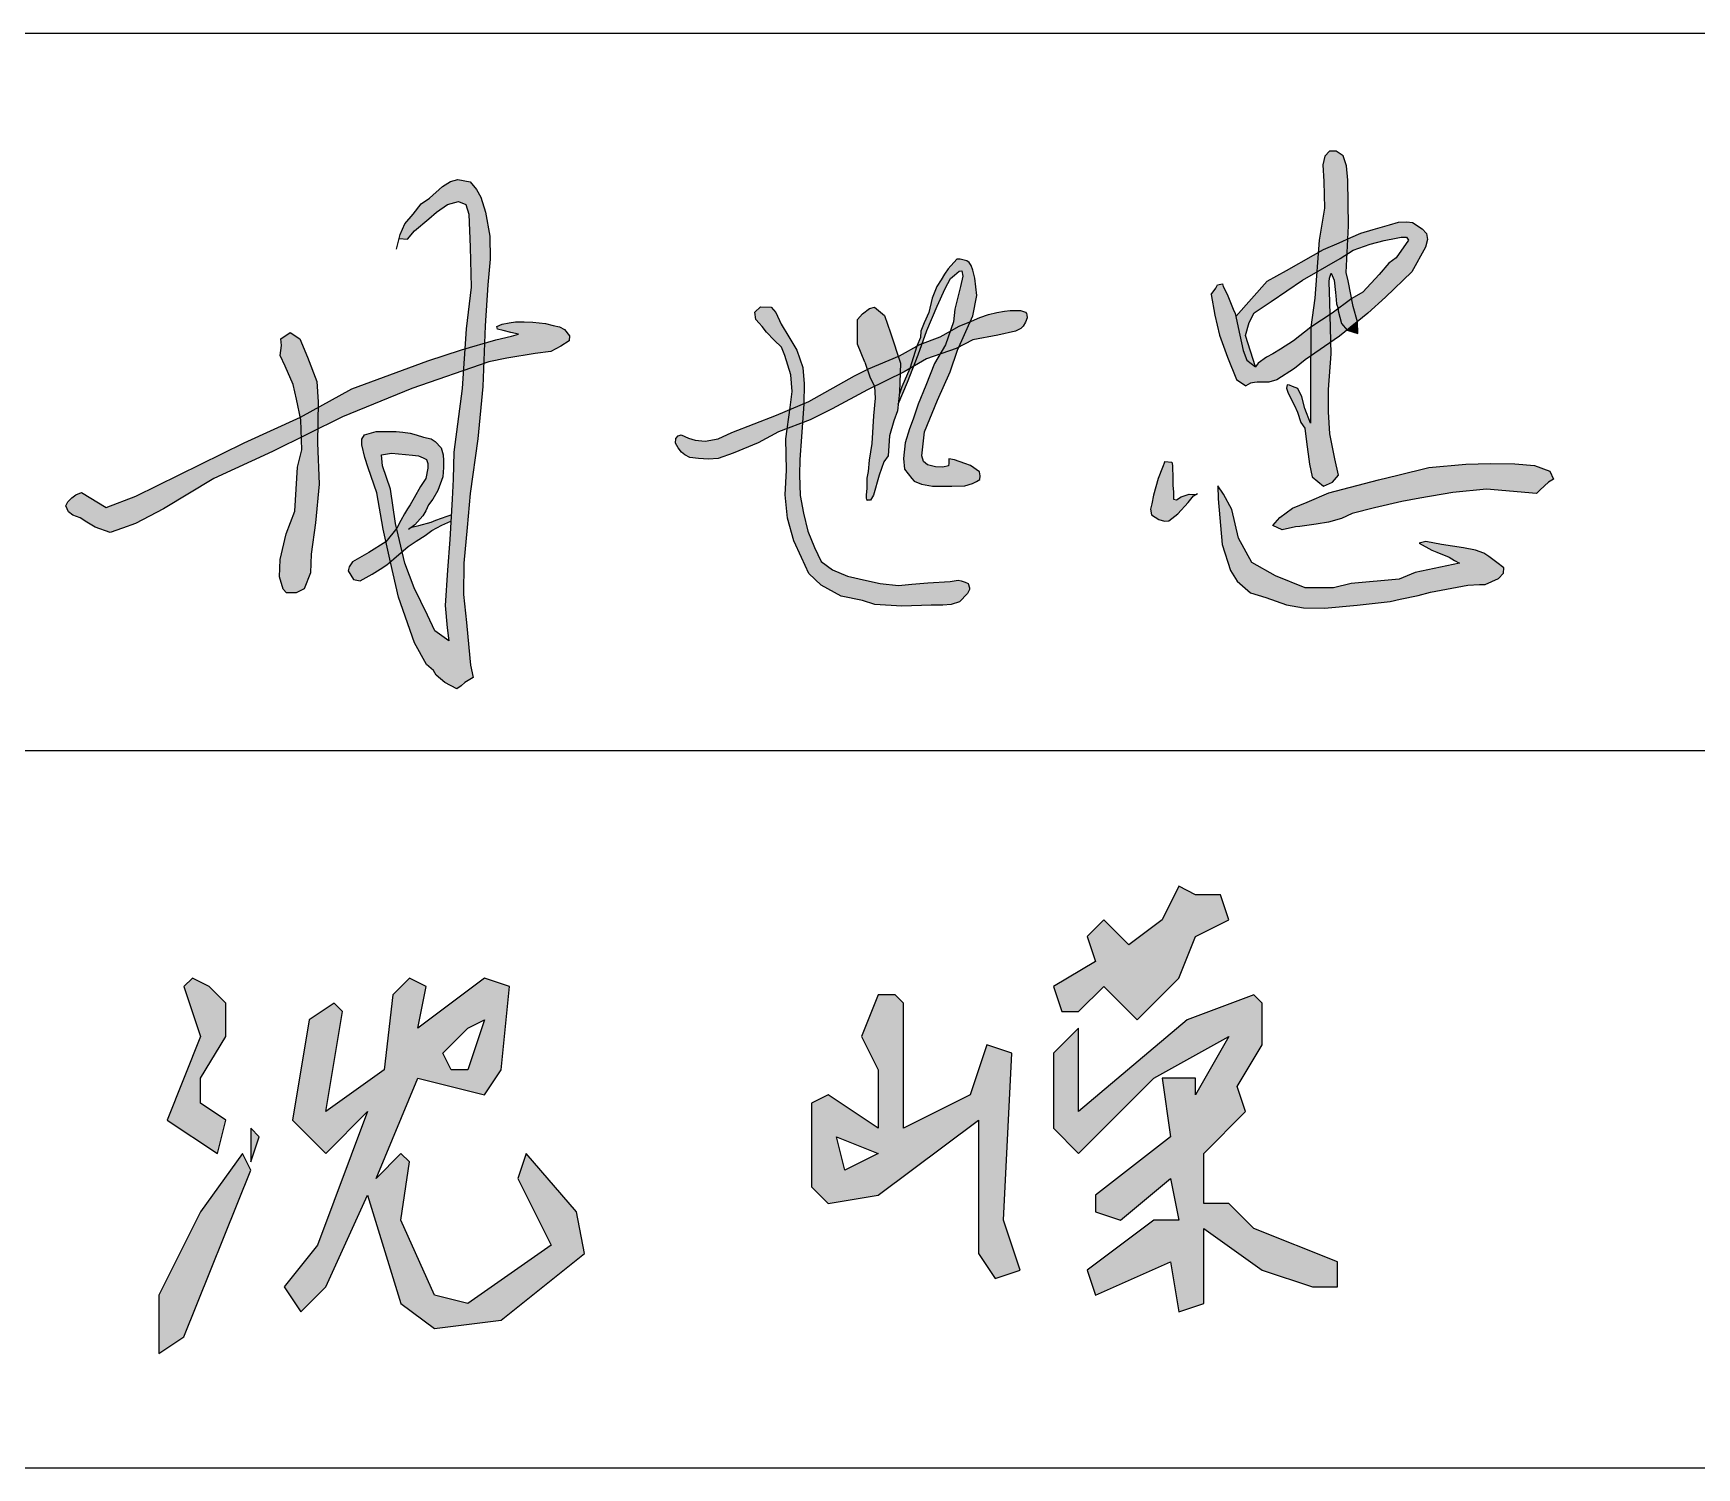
# Model space of a CAD drawing. Header units: millimetres. Extents: x 893615 to 897539, y 39650 to 40458.
# Drawn here: x 896416.03 to 896431.1, y 39689.64 to 39702.64 of the extents above; entities that cross this region are included whole.
import ezdxf

# ---------------------------------------------------------------- set-up
doc = ezdxf.new("R2010")
doc.units = ezdxf.units.MM
doc.header["$LTSCALE"] = 1000
doc.header["$MEASUREMENT"] = 0
doc.layers.add('HATCH', color=8, linetype='Continuous')

msp = doc.modelspace()

# ---------------------------------------------------------------- hatches: boundary and pattern name
at = {"linetype": 'Continuous'}
h = msp.add_hatch(color=256, dxfattribs=at)
h.paths.add_polyline_path([(896424.595, 39692.796), (896424.595, 39691.586), (896424.746, 39691.36), (896424.973, 39691.435), (896424.822, 39691.889), (896424.897, 39693.401), (896424.67, 39693.477), (896424.519, 39693.023), (896423.914, 39692.721), (896423.914, 39693.855), (896423.839, 39693.931), (896423.687, 39693.931), (896423.536, 39693.553), (896423.687, 39693.25), (896423.687, 39692.721), (896423.234, 39693.023), (896423.082, 39692.948), (896423.082, 39692.191), (896423.234, 39692.04), (896423.687, 39692.116)])
h.paths.add_polyline_path([(896423.687, 39692.494), (896423.385, 39692.343), (896423.309, 39692.645)], flags=16)
h.paths.add_polyline_path([(896426.41, 39694.082), (896426.561, 39694.46), (896426.864, 39694.611), (896426.788, 39694.838), (896426.561, 39694.838), (896426.41, 39694.914), (896426.259, 39694.611), (896425.956, 39694.385), (896425.729, 39694.611), (896425.578, 39694.46), (896425.654, 39694.233), (896425.275, 39694.006), (896425.351, 39693.78), (896425.502, 39693.78), (896425.729, 39694.006), (896426.032, 39693.704)])
h.paths.add_polyline_path([(896427.166, 39693.477), (896427.166, 39693.855), (896427.09, 39693.931), (896426.485, 39693.704), (896425.502, 39692.872), (896425.502, 39693.628), (896425.275, 39693.401), (896425.275, 39692.721), (896425.502, 39692.494), (896426.183, 39693.175), (896426.864, 39693.553), (896426.561, 39693.023), (896426.561, 39693.175), (896426.259, 39693.175), (896426.334, 39692.645), (896425.654, 39692.116), (896425.654, 39691.965), (896425.88, 39691.889), (896426.334, 39692.267), (896426.41, 39691.889), (896426.183, 39691.889), (896425.578, 39691.435), (896425.654, 39691.208), (896426.334, 39691.511), (896426.41, 39691.057), (896426.637, 39691.133), (896426.637, 39691.813), (896427.166, 39691.435), (896427.62, 39691.284), (896427.847, 39691.284), (896427.847, 39691.511), (896427.09, 39691.813), (896426.864, 39692.04), (896426.637, 39692.04), (896426.637, 39692.494), (896427.015, 39692.872), (896426.939, 39693.099)])
h = msp.add_hatch(color=256, dxfattribs=at)
h.paths.add_polyline_path([(896417.547, 39692.948), (896417.547, 39693.175), (896417.774, 39693.553), (896417.774, 39693.855), (896417.623, 39694.006), (896417.472, 39694.082), (896417.396, 39694.006), (896417.547, 39693.553), (896417.245, 39692.796), (896417.699, 39692.494), (896417.774, 39692.796)])
h.paths.add_polyline_path([(896418.077, 39692.645), (896418.001, 39692.721), (896418.001, 39692.418)])
h.paths.add_polyline_path([(896418.001, 39692.343), (896417.926, 39692.494), (896417.547, 39691.965), (896417.169, 39691.208), (896417.169, 39690.679), (896417.396, 39690.83)])
h.paths.add_polyline_path([(896419.514, 39693.175), (896420.119, 39693.023), (896420.27, 39693.25), (896420.346, 39694.006), (896420.119, 39694.082), (896419.514, 39693.628), (896419.589, 39694.006), (896419.438, 39694.082), (896419.287, 39693.931), (896419.211, 39693.25), (896418.682, 39692.872), (896418.833, 39693.78), (896418.757, 39693.855), (896418.531, 39693.704), (896418.379, 39692.796), (896418.682, 39692.494), (896419.06, 39692.872), (896418.606, 39691.662), (896418.304, 39691.284), (896418.455, 39691.057), (896418.682, 39691.284), (896419.06, 39692.116), (896419.362, 39691.133), (896419.665, 39690.906), (896420.27, 39690.981), (896421.026, 39691.586), (896420.951, 39691.965), (896420.497, 39692.494), (896420.421, 39692.267), (896420.724, 39691.662), (896419.967, 39691.133), (896419.665, 39691.208), (896419.362, 39691.889), (896419.438, 39692.418), (896419.362, 39692.494), (896419.136, 39692.267)])
h.paths.add_polyline_path([(896419.741, 39693.401), (896419.967, 39693.628), (896420.119, 39693.704), (896419.967, 39693.25), (896419.816, 39693.25)], flags=16)
at = {"layer": 'HATCH'}
for points in [[(896427.941, 39701.313), (896427.93, 39701.443), (896427.899, 39701.534), (896427.836, 39701.576), (896427.776, 39701.576), (896427.734, 39701.53), (896427.716, 39701.453), (896427.723, 39701.303), (896427.73, 39701.061), (896427.681, 39700.77), (896427.673, 39700.659), (896427.72, 39700.686), (896427.864, 39700.745), (896427.942, 39700.782), (896427.948, 39700.899)], [(896420.149, 39700.364), (896420.17, 39700.599), (896420.167, 39700.805), (896420.127, 39701.024), (896420.085, 39701.16), (896420.045, 39701.23), (896419.988, 39701.299), (896419.876, 39701.32), (896419.812, 39701.302), (896419.737, 39701.256), (896419.622, 39701.15), (896419.545, 39701.099), (896419.473, 39701.005), (896419.398, 39700.917), (896419.355, 39700.821), (896419.347, 39700.786), (896419.42, 39700.779), (896419.485, 39700.853), (896419.616, 39700.964), (896419.684, 39701.025), (896419.785, 39701.092), (896419.882, 39701.119), (896419.95, 39701.092), (896419.977, 39701.005), (896419.99, 39700.705), (896419.997, 39700.344), (896419.953, 39699.966), (896419.941, 39699.785), (896420.119, 39699.836), (896420.125, 39699.995)], [(896428.655, 39700.83), (896428.616, 39700.872), (896428.528, 39700.93), (896428.476, 39700.935), (896428.399, 39700.932), (896428.318, 39700.91), (896428.172, 39700.866), (896428.058, 39700.834), (896427.969, 39700.795), (896427.942, 39700.782), (896427.935, 39700.645), (896427.988, 39700.68), (896428.144, 39700.733), (896428.27, 39700.767), (896428.378, 39700.789), (896428.424, 39700.798), (896428.473, 39700.796), (896428.49, 39700.771), (896428.379, 39700.611), (896428.312, 39700.561), (896428.225, 39700.458), (896428.077, 39700.3), (896427.976, 39700.24), (896427.99, 39700.169), (896428.028, 39700.031), (896428.123, 39700.109), (896428.281, 39700.254), (896428.522, 39700.483), (896428.646, 39700.706), (896428.662, 39700.776)], [(896427.942, 39700.782), (896427.864, 39700.745), (896427.72, 39700.686), (896427.673, 39700.659), (896427.66, 39700.482), (896427.872, 39700.604), (896427.935, 39700.645)], [(896424.219, 39700.171), (896424.292, 39700.332), (896424.341, 39700.422), (896424.377, 39700.453), (896424.419, 39700.489), (896424.444, 39700.493), (896424.452, 39700.445), (896424.433, 39700.351), (896424.381, 39700.145), (896424.367, 39700.029), (896424.337, 39699.942), (896424.351, 39699.95), (896424.421, 39699.99), (896424.518, 39700.031), (896424.542, 39700.084), (896424.579, 39700.269), (896424.563, 39700.425), (896424.544, 39700.497), (896424.527, 39700.541), (896424.509, 39700.567), (896424.489, 39700.582), (896424.428, 39700.599), (896424.397, 39700.599), (896424.32, 39700.511), (896424.288, 39700.462), (896424.255, 39700.409), (896424.217, 39700.351), (896424.176, 39700.244), (896424.146, 39700.114), (896424.103, 39700.02), (896424.073, 39699.944), (896424.068, 39699.887), (896424.036, 39699.808), (896424.064, 39699.823), (896424.083, 39699.83), (896424.126, 39699.952)], [(896427.246, 39700.213), (896427.529, 39700.407), (896427.66, 39700.482), (896427.673, 39700.659), (896427.63, 39700.634), (896427.384, 39700.495), (896427.209, 39700.398), (896426.925, 39700.078), (896426.964, 39699.91), (896426.992, 39699.769), (896427.026, 39699.683), (896427.103, 39699.622), (896427.015, 39699.907), (896427.048, 39700.023), (896427.093, 39700.112)], [(896427.935, 39700.645), (896427.872, 39700.604), (896427.66, 39700.482), (896427.643, 39700.243), (896427.607, 39699.98), (896427.781, 39700.097), (896427.777, 39700.209), (896427.772, 39700.391), (896427.774, 39700.424), (896427.789, 39700.471), (896427.817, 39700.406), (896427.83, 39700.295), (896427.832, 39700.265), (896427.839, 39700.192), (896427.854, 39700.15), (896427.976, 39700.24), (896427.944, 39700.401), (896427.927, 39700.478)], [(896426.919, 39700.106), (896426.903, 39700.145), (896426.848, 39700.281), (896426.812, 39700.351), (896426.804, 39700.374), (896426.761, 39700.366), (896426.745, 39700.335), (896426.703, 39700.277), (896426.735, 39700.089), (896426.778, 39699.908), (896426.85, 39699.709), (896426.931, 39699.507), (896427.018, 39699.45), (896427.06, 39699.475), (896427.096, 39699.481), (896427.121, 39699.482), (896427.172, 39699.482), (896427.226, 39699.483), (896427.298, 39699.503), (896427.459, 39699.608), (896427.553, 39699.685), (896427.606, 39699.721), (896427.607, 39699.98), (896427.449, 39699.857), (896427.33, 39699.783), (896427.26, 39699.74), (896427.204, 39699.709), (896427.13, 39699.656), (896427.103, 39699.622), (896427.026, 39699.683), (896426.992, 39699.769), (896426.964, 39699.91)], [(896427.99, 39700.169), (896427.976, 39700.24), (896427.976, 39700.24), (896427.854, 39700.15), (896427.852, 39700.13), (896427.885, 39700.015), (896427.934, 39699.955), (896428.028, 39700.031)], [(896423.002, 39699.616), (896422.95, 39699.774), (896422.876, 39699.895), (896422.806, 39700.01), (896422.759, 39700.114), (896422.717, 39700.163), (896422.621, 39700.167), (896422.568, 39700.118), (896422.578, 39700.052), (896422.608, 39700.018), (896422.636, 39699.988), (896422.673, 39699.935), (896422.743, 39699.864), (896422.809, 39699.801), (896422.84, 39699.726), (896422.894, 39699.55), (896422.907, 39699.398), (896422.887, 39699.254), (896422.884, 39699.234), (896423.012, 39699.288), (896423.016, 39699.468)], [(896423.796, 39699.93), (896423.744, 39700.086), (896423.652, 39700.162), (896423.608, 39700.15), (896423.544, 39700.102), (896423.499, 39700.05), (896423.499, 39699.966), (896423.499, 39699.826), (896423.564, 39699.665), (896423.587, 39699.598), (896423.597, 39699.603), (896423.867, 39699.717)], [(896424.929, 39699.945), (896424.977, 39699.969), (896424.998, 39699.992), (896425.02, 39700.027), (896425.035, 39700.065), (896425.034, 39700.093), (896425.031, 39700.104), (896425.021, 39700.117), (896424.974, 39700.133), (896424.881, 39700.133), (896424.831, 39700.126), (896424.761, 39700.113), (896424.684, 39700.096), (896424.607, 39700.07), (896424.531, 39700.036), (896424.518, 39700.031), (896424.415, 39699.799), (896424.543, 39699.867), (896424.77, 39699.91)], [(896427.781, 39700.097), (896427.607, 39699.98), (896427.606, 39699.721), (896427.788, 39699.846)], [(896427.885, 39700.015), (896427.852, 39700.13), (896427.854, 39700.15), (896427.798, 39700.108), (896427.781, 39700.097), (896427.788, 39699.846), (896427.865, 39699.899), (896427.934, 39699.955)], [(896418.599, 39699.489), (896418.515, 39699.71), (896418.445, 39699.877), (896418.357, 39699.934), (896418.274, 39699.877), (896418.28, 39699.814), (896418.269, 39699.726), (896418.312, 39699.627), (896418.386, 39699.462), (896418.416, 39699.329), (896418.451, 39699.165), (896418.611, 39699.253), (896418.612, 39699.304)], [(896420.812, 39699.808), (896420.886, 39699.859), (896420.888, 39699.903), (896420.845, 39699.96), (896420.799, 39699.983), (896420.741, 39699.998), (896420.673, 39700.014), (896420.558, 39700.026), (896420.477, 39700.03), (896420.401, 39700.03), (896420.341, 39700.02), (896420.28, 39700.008), (896420.232, 39699.987), (896420.236, 39699.962), (896420.288, 39699.95), (896420.356, 39699.934), (896420.426, 39699.919), (896420.364, 39699.901), (896420.222, 39699.866), (896420.119, 39699.836), (896420.112, 39699.652), (896420.158, 39699.668), (896420.321, 39699.701), (896420.578, 39699.744), (896420.721, 39699.761)], [(896424.295, 39699.821), (896424.337, 39699.942), (896424.247, 39699.893), (896424.083, 39699.83), (896424.048, 39699.732), (896424.005, 39699.625), (896424.125, 39699.693), (896424.245, 39699.735)], [(896424.518, 39700.031), (896424.421, 39699.99), (896424.351, 39699.95), (896424.337, 39699.942), (896424.295, 39699.821), (896424.245, 39699.735), (896424.392, 39699.787), (896424.415, 39699.799)], [(896428.028, 39700.031), (896427.934, 39699.955), (896428.032, 39699.924)], [(896419.46, 39699.426), (896419.927, 39699.588), (896419.941, 39699.785), (896419.912, 39699.777), (896419.605, 39699.676), (896418.916, 39699.422), (896418.611, 39699.253), (896418.608, 39699.059), (896418.831, 39699.17)], [(896420.119, 39699.836), (896419.941, 39699.785), (896419.927, 39699.588), (896420.112, 39699.652)], [(896424.036, 39699.808), (896423.88, 39699.723), (896423.867, 39699.717), (896423.888, 39699.656), (896423.885, 39699.559), (896423.922, 39699.577), (896423.973, 39699.606)], [(896424.339, 39699.576), (896424.403, 39699.772), (896424.415, 39699.799), (896424.392, 39699.787), (896424.245, 39699.735), (896424.197, 39699.652), (896424.119, 39699.453), (896424.048, 39699.284), (896424.004, 39699.148), (896423.969, 39699.06), (896423.93, 39698.933), (896423.914, 39698.791), (896423.923, 39698.696), (896423.99, 39698.61), (896424.011, 39698.585), (896424.079, 39698.558), (896424.178, 39698.541), (896424.244, 39698.539), (896424.352, 39698.539), (896424.47, 39698.543), (896424.541, 39698.566), (896424.576, 39698.582), (896424.606, 39698.602), (896424.611, 39698.633), (896424.603, 39698.671), (896424.521, 39698.727), (896424.472, 39698.746), (896424.378, 39698.78), (896424.327, 39698.788), (896424.327, 39698.75), (896424.324, 39698.725), (896424.272, 39698.712), (896424.204, 39698.715), (896424.134, 39698.733), (896424.096, 39698.763), (896424.08, 39698.814), (896424.104, 39699.033), (896424.222, 39699.32)], [(896424.083, 39699.83), (896424.064, 39699.823), (896424.036, 39699.808), (896423.973, 39699.606), (896424.005, 39699.625), (896424.048, 39699.732)], [(896427.791, 39699.74), (896427.788, 39699.846), (896427.606, 39699.721), (896427.604, 39699.454), (896427.603, 39699.24), (896427.604, 39699.11), (896427.551, 39699.243), (896427.523, 39699.35), (896427.488, 39699.426), (896427.44, 39699.445), (896427.413, 39699.457), (896427.392, 39699.459), (896427.384, 39699.43), (896427.4, 39699.384), (896427.459, 39699.272), (896427.486, 39699.212), (896427.516, 39699.118), (896427.55, 39699.067), (896427.566, 39698.941), (896427.594, 39698.741), (896427.617, 39698.625), (896427.722, 39698.54), (896427.803, 39698.577), (896427.857, 39698.641), (896427.823, 39698.787), (896427.777, 39699.016), (896427.766, 39699.215), (896427.766, 39699.417)], [(896419.398, 39697.842), (896419.374, 39697.947), (896419.298, 39697.881), (896419.265, 39697.853), (896419.266, 39697.852), (896419.341, 39697.534), (896419.485, 39697.122), (896419.594, 39696.923), (896419.656, 39696.869), (896419.682, 39696.828), (896419.759, 39696.76), (896419.869, 39696.704), (896419.907, 39696.73), (896419.942, 39696.762), (896420.015, 39696.807), (896419.993, 39696.917), (896419.976, 39697.077), (896419.957, 39697.305), (896419.929, 39697.558), (896419.932, 39697.843), (896419.961, 39698.165), (896419.989, 39698.474), (896420.058, 39698.968), (896420.103, 39699.444), (896420.112, 39699.652), (896419.927, 39699.588), (896419.916, 39699.426), (896419.842, 39698.849), (896419.835, 39698.605), (896419.825, 39698.423), (896419.805, 39698.058), (896419.785, 39697.779), (896419.762, 39697.458), (896419.781, 39697.257), (896419.795, 39697.139), (896419.668, 39697.229), (896419.603, 39697.37), (896419.483, 39697.618)], [(896423.888, 39699.656), (896423.867, 39699.717), (896423.597, 39699.603), (896423.587, 39699.598), (896423.609, 39699.532), (896423.652, 39699.445), (896423.885, 39699.559)], [(896424.005, 39699.625), (896423.973, 39699.606), (896423.9, 39699.442), (896423.879, 39699.378), (896423.867, 39699.284), (896423.95, 39699.484)], [(896423.589, 39699.414), (896423.652, 39699.445), (896423.609, 39699.532), (896423.587, 39699.598), (896423.47, 39699.541), (896423.058, 39699.308), (896423.012, 39699.288), (896423, 39699.116), (896423.071, 39699.143), (896423.268, 39699.24)], [(896423.88, 39699.393), (896423.885, 39699.559), (896423.652, 39699.445), (896423.658, 39699.337), (896423.643, 39699.179), (896423.628, 39698.926), (896423.603, 39698.775), (896423.595, 39698.672), (896423.584, 39698.613), (896423.582, 39698.563), (896423.582, 39698.518), (896423.576, 39698.462), (896423.577, 39698.433), (896423.581, 39698.42), (896423.589, 39698.414), (896423.615, 39698.415), (896423.644, 39698.459), (896423.694, 39698.639), (896423.736, 39698.76), (896423.776, 39698.816), (896423.788, 39698.996), (896423.828, 39699.132), (896423.86, 39699.224)], [(896417.667, 39698.611), (896418.199, 39698.856), (896418.46, 39698.986), (896418.456, 39699.141), (896418.451, 39699.165), (896417.94, 39698.933), (896416.96, 39698.449), (896416.691, 39698.347), (896416.467, 39698.484), (896416.415, 39698.462), (896416.38, 39698.435), (896416.345, 39698.4), (896416.326, 39698.363), (896416.351, 39698.309), (896416.39, 39698.279), (896416.456, 39698.252), (896416.516, 39698.213), (896416.592, 39698.169), (896416.726, 39698.122), (896416.838, 39698.159), (896416.957, 39698.202), (896417.211, 39698.334)], [(896418.611, 39699.253), (896418.451, 39699.165), (896418.456, 39699.141), (896418.46, 39698.986), (896418.608, 39699.059)], [(896422.782, 39699.034), (896422.861, 39699.064), (896422.884, 39699.234), (896422.764, 39699.183), (896422.361, 39699.028), (896422.237, 39698.969), (896422.119, 39698.948), (896422.027, 39698.957), (896421.966, 39698.974), (896421.9, 39699.007), (896421.873, 39698.997), (896421.853, 39698.972), (896421.85, 39698.929), (896421.874, 39698.887), (896421.904, 39698.85), (896421.934, 39698.823), (896421.979, 39698.801), (896422.057, 39698.791), (896422.148, 39698.785), (896422.236, 39698.791), (896422.372, 39698.839), (896422.599, 39698.933)], [(896423.012, 39699.288), (896422.884, 39699.234), (896422.861, 39699.064), (896423, 39699.116)], [(896418.621, 39698.559), (896418.605, 39698.934), (896418.608, 39699.059), (896418.46, 39698.986), (896418.463, 39698.871), (896418.425, 39698.712), (896418.4, 39698.315), (896418.321, 39698.11), (896418.269, 39697.877), (896418.26, 39697.72), (896418.294, 39697.607), (896418.326, 39697.575), (896418.411, 39697.575), (896418.486, 39697.611), (896418.542, 39697.756), (896418.547, 39697.925), (896418.587, 39698.209)], [(896419.673, 39698.946), (896419.636, 39698.97), (896419.566, 39698.986), (896419.501, 39699.007), (896419.444, 39699.02), (896419.38, 39699.03), (896419.319, 39699.037), (896419.222, 39699.037), (896419.137, 39699.037), (896419.033, 39699.007), (896419.006, 39698.966), (896419.006, 39698.916), (896419.036, 39698.801), (896419.066, 39698.707), (896419.144, 39698.481), (896419.201, 39698.151), (896419.226, 39698.035), (896419.324, 39698.159), (896419.313, 39698.203), (896419.268, 39698.514), (896419.194, 39698.725), (896419.185, 39698.825), (896419.276, 39698.84), (896419.468, 39698.822), (896419.522, 39698.816), (896419.563, 39698.796), (896419.594, 39698.781), (896419.605, 39698.746), (896419.605, 39698.703), (896419.587, 39698.61), (896419.539, 39698.536), (896419.483, 39698.436), (896419.444, 39698.371), (896419.422, 39698.334), (896419.394, 39698.29), (896419.361, 39698.229), (896419.324, 39698.159), (896419.374, 39697.947), (896419.428, 39697.994), (896419.5, 39698.042), (896419.581, 39698.092), (896419.641, 39698.138), (896419.733, 39698.188), (896419.814, 39698.224), (896419.817, 39698.281), (896419.781, 39698.27), (896419.678, 39698.231), (896419.635, 39698.214), (896419.524, 39698.183), (896419.459, 39698.169), (896419.488, 39698.191), (896419.559, 39698.272), (896419.586, 39698.316), (896419.613, 39698.37), (896419.65, 39698.424), (896419.697, 39698.501), (896419.741, 39698.626), (896419.748, 39698.71), (896419.748, 39698.774), (896419.744, 39698.825), (896419.727, 39698.889)], [(896422.974, 39698.642), (896422.976, 39698.783), (896422.991, 39698.989), (896423, 39699.116), (896422.861, 39699.064), (896422.848, 39698.969), (896422.854, 39698.685), (896422.844, 39698.461), (896422.865, 39698.251), (896422.922, 39698.044), (896422.992, 39697.895), (896423.057, 39697.748), (896423.169, 39697.642), (896423.351, 39697.545), (896423.544, 39697.504), (896423.655, 39697.469), (896423.9, 39697.454), (896424.167, 39697.461), (896424.271, 39697.462), (896424.346, 39697.468), (896424.424, 39697.491), (896424.496, 39697.567), (896424.514, 39697.604), (896424.514, 39697.62), (896424.502, 39697.658), (896424.474, 39697.671), (896424.438, 39697.684), (896424.41, 39697.69), (896424.339, 39697.677), (896424.135, 39697.663), (896423.992, 39697.651), (896423.869, 39697.64), (896423.704, 39697.659), (896423.581, 39697.685), (896423.409, 39697.726), (896423.271, 39697.782), (896423.17, 39697.859), (896423.109, 39697.986), (896423.047, 39698.133), (896423.01, 39698.297), (896422.98, 39698.457)], [(896426.493, 39698.392), (896426.543, 39698.453), (896426.561, 39698.464), (896426.503, 39698.468), (896426.43, 39698.443), (896426.39, 39698.418), (896426.362, 39698.423), (896426.36, 39698.45), (896426.36, 39698.488), (896426.355, 39698.546), (896426.355, 39698.588), (896426.355, 39698.648), (896426.352, 39698.684), (896426.352, 39698.729), (896426.347, 39698.759), (896426.282, 39698.764), (896426.262, 39698.711), (896426.224, 39698.611), (896426.179, 39698.46), (896426.164, 39698.38), (896426.154, 39698.332), (896426.161, 39698.282), (896426.229, 39698.239), (896426.279, 39698.224), (896426.32, 39698.227), (896426.4, 39698.29)], [(896428.182, 39698.345), (896428.431, 39698.401), (896428.594, 39698.432), (896428.893, 39698.483), (896429.198, 39698.513), (896429.651, 39698.475), (896429.684, 39698.508), (896429.758, 39698.577), (896429.804, 39698.605), (896429.771, 39698.676), (896429.631, 39698.729), (896429.455, 39698.742), (896429.234, 39698.747), (896429.01, 39698.74), (896428.676, 39698.709), (896428.393, 39698.64), (896428.22, 39698.597), (896427.769, 39698.48), (896427.573, 39698.396), (896427.441, 39698.34), (896427.324, 39698.256), (896427.261, 39698.185), (896427.345, 39698.144), (896427.467, 39698.172), (896427.507, 39698.175), (896427.653, 39698.195), (896427.765, 39698.213), (896427.884, 39698.248), (896427.981, 39698.294)], [(896426.891, 39698.329), (896426.815, 39698.469), (896426.764, 39698.543), (896426.767, 39698.425), (896426.802, 39698.013), (896426.877, 39697.777), (896426.937, 39697.679), (896427.058, 39697.574), (896427.199, 39697.533), (896427.384, 39697.465), (896427.539, 39697.438), (896427.729, 39697.436), (896428.025, 39697.461), (896428.326, 39697.495), (896428.415, 39697.515), (896428.578, 39697.549), (896428.691, 39697.579), (896429.027, 39697.642), (896429.134, 39697.65), (896429.184, 39697.65), (896429.305, 39697.703), (896429.351, 39697.751), (896429.353, 39697.799), (896429.291, 39697.85), (896429.22, 39697.904), (896429.174, 39697.932), (896429.097, 39697.959), (896428.99, 39697.981), (896428.791, 39698.013), (896428.648, 39698.039), (896428.588, 39698.025), (896428.702, 39697.961), (896428.746, 39697.942), (896428.859, 39697.896), (896428.908, 39697.866), (896428.952, 39697.844), (896428.552, 39697.757), (896428.406, 39697.698), (896427.972, 39697.658), (896427.81, 39697.619), (896427.553, 39697.619), (896427.285, 39697.729), (896427.072, 39697.848), (896426.95, 39698.069)], [(896419.324, 39698.159), (896419.226, 39698.035), (896419.265, 39697.853), (896419.298, 39697.881), (896419.374, 39697.947)], [(896419.265, 39697.853), (896419.226, 39698.035), (896419.07, 39697.94), (896418.922, 39697.855), (896418.894, 39697.81), (896418.885, 39697.773), (896418.931, 39697.695), (896418.992, 39697.684), (896419.1, 39697.742), (896419.174, 39697.788), (896419.235, 39697.827)]]:
    msp.add_hatch(color=256, dxfattribs=at).paths.add_polyline_path(points)

# ---------------------------------------------------------------- linework, layer by layer
for p, q in [((896398.431, 39702.645), (896508.431, 39702.645)), ((896398.431, 39696.145), (896453.431, 39696.145)), ((896398.431, 39689.645), (896453.431, 39689.645))]:
    msp.add_line(p, q)
for points in [[(896427.852, 39700.13), (896427.885, 39700.015), (896427.934, 39699.955), (896428.032, 39699.924), (896428.028, 39700.031), (896427.99, 39700.169), (896427.944, 39700.401), (896427.927, 39700.478), (896427.948, 39700.899), (896427.941, 39701.313), (896427.93, 39701.443), (896427.899, 39701.534), (896427.836, 39701.576), (896427.776, 39701.576), (896427.734, 39701.53), (896427.716, 39701.453), (896427.723, 39701.303), (896427.73, 39701.061), (896427.681, 39700.77), (896427.643, 39700.243), (896427.607, 39699.98), (896427.604, 39699.454), (896427.603, 39699.24), (896427.604, 39699.11), (896427.551, 39699.243), (896427.523, 39699.35), (896427.488, 39699.426)], [(896419.323, 39700.688), (896419.355, 39700.821), (896419.398, 39700.917), (896419.473, 39701.005), (896419.545, 39701.099), (896419.622, 39701.15), (896419.737, 39701.256), (896419.812, 39701.302), (896419.876, 39701.32), (896419.988, 39701.299), (896420.045, 39701.23), (896420.085, 39701.16), (896420.127, 39701.024), (896420.167, 39700.805), (896420.17, 39700.599), (896420.149, 39700.364), (896420.125, 39699.995), (896420.103, 39699.444), (896420.058, 39698.968), (896419.989, 39698.474), (896419.961, 39698.165), (896419.932, 39697.843), (896419.929, 39697.558), (896419.957, 39697.305), (896419.976, 39697.077), (896419.993, 39696.917), (896420.015, 39696.807), (896419.942, 39696.762), (896419.907, 39696.73), (896419.869, 39696.704), (896419.759, 39696.76), (896419.682, 39696.828), (896419.656, 39696.869), (896419.594, 39696.923), (896419.485, 39697.122), (896419.341, 39697.534), (896419.266, 39697.852), (896419.201, 39698.151), (896419.144, 39698.481), (896419.066, 39698.707), (896419.036, 39698.801), (896419.006, 39698.916), (896419.006, 39698.966), (896419.033, 39699.007), (896419.033, 39699.007), (896419.137, 39699.037), (896419.222, 39699.037), (896419.222, 39699.037), (896419.319, 39699.037), (896419.38, 39699.03), (896419.444, 39699.02), (896419.501, 39699.007), (896419.566, 39698.986), (896419.636, 39698.97), (896419.673, 39698.946), (896419.727, 39698.889), (896419.744, 39698.825), (896419.748, 39698.774), (896419.748, 39698.71), (896419.741, 39698.626), (896419.697, 39698.501), (896419.65, 39698.424), (896419.613, 39698.37), (896419.586, 39698.316), (896419.559, 39698.272), (896419.559, 39698.272), (896419.488, 39698.191), (896419.431, 39698.147)], [(896419.347, 39700.786), (896419.42, 39700.779), (896419.42, 39700.779), (896419.485, 39700.853), (896419.616, 39700.964), (896419.684, 39701.025), (896419.785, 39701.092), (896419.882, 39701.119), (896419.882, 39701.119), (896419.95, 39701.092), (896419.977, 39701.005), (896419.99, 39700.705), (896419.997, 39700.344), (896419.953, 39699.966), (896419.916, 39699.426), (896419.842, 39698.849), (896419.835, 39698.605), (896419.825, 39698.423), (896419.805, 39698.058), (896419.785, 39697.779), (896419.762, 39697.458), (896419.781, 39697.257), (896419.795, 39697.139), (896419.795, 39697.139), (896419.668, 39697.229), (896419.603, 39697.37), (896419.483, 39697.618), (896419.398, 39697.842), (896419.313, 39698.203), (896419.268, 39698.514), (896419.194, 39698.725), (896419.185, 39698.825), (896419.185, 39698.825), (896419.276, 39698.84), (896419.468, 39698.822), (896419.468, 39698.822), (896419.522, 39698.816), (896419.563, 39698.796), (896419.594, 39698.781), (896419.605, 39698.746), (896419.605, 39698.703), (896419.587, 39698.61), (896419.539, 39698.536), (896419.483, 39698.436), (896419.444, 39698.371), (896419.422, 39698.334), (896419.394, 39698.29), (896419.361, 39698.229), (896419.324, 39698.159), (896419.226, 39698.035), (896419.07, 39697.94), (896418.922, 39697.855), (896418.894, 39697.81), (896418.885, 39697.773), (896418.931, 39697.695), (896418.992, 39697.684), (896419.1, 39697.742), (896419.174, 39697.788), (896419.235, 39697.827), (896419.298, 39697.881), (896419.428, 39697.994), (896419.5, 39698.042), (896419.581, 39698.092), (896419.641, 39698.138), (896419.733, 39698.188), (896419.814, 39698.224)], [(896426.925, 39700.078), (896427.209, 39700.398), (896427.384, 39700.495), (896427.63, 39700.634), (896427.72, 39700.686), (896427.864, 39700.745), (896427.969, 39700.795), (896428.058, 39700.834), (896428.172, 39700.866), (896428.318, 39700.91), (896428.399, 39700.932), (896428.476, 39700.935), (896428.528, 39700.93), (896428.616, 39700.872), (896428.655, 39700.83), (896428.662, 39700.776), (896428.646, 39700.706), (896428.522, 39700.483), (896428.281, 39700.254), (896428.123, 39700.109), (896427.865, 39699.899), (896427.553, 39699.685), (896427.459, 39699.608), (896427.298, 39699.503), (896427.226, 39699.483), (896427.172, 39699.482), (896427.121, 39699.482), (896427.096, 39699.481), (896427.06, 39699.475), (896427.018, 39699.45)], [(896426.703, 39700.277), (896426.745, 39700.335), (896426.761, 39700.366), (896426.761, 39700.366), (896426.804, 39700.374), (896426.812, 39700.351), (896426.848, 39700.281), (896426.903, 39700.145), (896426.919, 39700.106), (896426.964, 39699.91), (896426.992, 39699.769), (896427.026, 39699.683), (896427.103, 39699.622), (896427.015, 39699.907), (896427.048, 39700.023), (896427.093, 39700.112), (896427.246, 39700.213), (896427.529, 39700.407), (896427.872, 39700.604), (896427.988, 39700.68), (896428.144, 39700.733), (896428.27, 39700.767), (896428.378, 39700.789), (896428.424, 39700.798), (896428.473, 39700.796), (896428.49, 39700.771), (896428.379, 39700.611), (896428.312, 39700.561), (896428.225, 39700.458), (896428.077, 39700.3), (896427.976, 39700.24), (896427.798, 39700.108), (896427.607, 39699.98), (896427.449, 39699.857), (896427.33, 39699.783), (896427.26, 39699.74), (896427.204, 39699.709), (896427.13, 39699.656), (896427.103, 39699.622)], [(896423.867, 39699.284), (896423.95, 39699.484), (896424.048, 39699.732), (896424.126, 39699.952), (896424.219, 39700.171), (896424.292, 39700.332), (896424.341, 39700.422), (896424.377, 39700.453), (896424.419, 39700.489), (896424.444, 39700.493), (896424.452, 39700.445), (896424.433, 39700.351), (896424.381, 39700.145), (896424.367, 39700.029), (896424.295, 39699.821), (896424.197, 39699.652), (896424.119, 39699.453), (896424.048, 39699.284), (896424.004, 39699.148), (896423.969, 39699.06), (896423.93, 39698.933), (896423.914, 39698.791), (896423.923, 39698.696), (896423.99, 39698.61), (896424.011, 39698.585), (896424.079, 39698.558), (896424.178, 39698.541), (896424.244, 39698.539), (896424.352, 39698.539), (896424.47, 39698.543), (896424.541, 39698.566), (896424.576, 39698.582), (896424.606, 39698.602), (896424.611, 39698.633), (896424.603, 39698.671), (896424.521, 39698.727), (896424.472, 39698.746), (896424.378, 39698.78), (896424.327, 39698.788), (896424.327, 39698.75), (896424.324, 39698.725), (896424.272, 39698.712), (896424.204, 39698.715), (896424.134, 39698.733), (896424.096, 39698.763), (896424.08, 39698.814), (896424.104, 39699.033), (896424.222, 39699.32), (896424.339, 39699.576), (896424.403, 39699.772), (896424.542, 39700.084), (896424.579, 39700.269), (896424.563, 39700.425), (896424.544, 39700.497), (896424.527, 39700.541), (896424.509, 39700.567), (896424.489, 39700.582), (896424.428, 39700.599), (896424.397, 39700.599), (896424.32, 39700.511), (896424.288, 39700.462), (896424.255, 39700.409), (896424.217, 39700.351), (896424.176, 39700.244), (896424.146, 39700.114), (896424.103, 39700.02), (896424.073, 39699.944), (896424.068, 39699.887)], [(896427.488, 39699.426), (896427.44, 39699.445), (896427.413, 39699.457), (896427.392, 39699.459), (896427.384, 39699.43), (896427.4, 39699.384), (896427.459, 39699.272), (896427.486, 39699.212), (896427.516, 39699.118), (896427.55, 39699.067), (896427.566, 39698.941), (896427.594, 39698.741), (896427.617, 39698.625), (896427.722, 39698.54), (896427.803, 39698.577), (896427.857, 39698.641), (896427.857, 39698.641), (896427.823, 39698.787), (896427.777, 39699.016), (896427.766, 39699.215), (896427.766, 39699.417), (896427.791, 39699.74), (896427.777, 39700.209), (896427.772, 39700.391), (896427.774, 39700.424), (896427.789, 39700.471), (896427.789, 39700.471), (896427.817, 39700.406), (896427.83, 39700.295), (896427.832, 39700.265), (896427.839, 39700.192), (896427.854, 39700.15), (896427.852, 39700.13)], [(896426.703, 39700.277), (896426.735, 39700.089), (896426.778, 39699.908), (896426.85, 39699.709), (896426.931, 39699.507), (896427.018, 39699.45)], [(896425.021, 39700.117), (896425.031, 39700.104), (896425.034, 39700.093), (896425.035, 39700.065), (896425.02, 39700.027), (896424.998, 39699.992), (896424.977, 39699.969), (896424.929, 39699.945), (896424.77, 39699.91), (896424.543, 39699.867), (896424.392, 39699.787), (896424.125, 39699.693), (896423.922, 39699.577), (896423.589, 39699.414), (896423.268, 39699.24), (896423.071, 39699.143), (896422.782, 39699.034), (896422.599, 39698.933), (896422.372, 39698.839), (896422.236, 39698.791), (896422.148, 39698.785), (896422.057, 39698.791), (896421.979, 39698.801), (896421.934, 39698.823), (896421.904, 39698.85), (896421.874, 39698.887), (896421.85, 39698.929), (896421.853, 39698.972), (896421.873, 39698.997), (896421.9, 39699.007)], [(896421.9, 39699.007), (896421.966, 39698.974), (896422.027, 39698.957), (896422.119, 39698.948), (896422.237, 39698.969), (896422.361, 39699.028), (896422.764, 39699.183), (896423.058, 39699.308), (896423.47, 39699.541), (896423.597, 39699.603), (896423.88, 39699.723), (896424.064, 39699.823), (896424.247, 39699.893), (896424.351, 39699.95), (896424.421, 39699.99), (896424.531, 39700.036), (896424.607, 39700.07), (896424.684, 39700.096), (896424.761, 39700.113), (896424.831, 39700.126), (896424.881, 39700.133), (896424.974, 39700.133), (896424.974, 39700.133), (896425.021, 39700.117)], [(896422.578, 39700.052), (896422.568, 39700.118), (896422.621, 39700.167), (896422.717, 39700.163), (896422.759, 39700.114), (896422.806, 39700.01), (896422.876, 39699.895), (896422.95, 39699.774), (896423.002, 39699.616), (896423.016, 39699.468), (896423.012, 39699.288), (896422.991, 39698.989), (896422.976, 39698.783), (896422.974, 39698.642), (896422.98, 39698.457), (896423.01, 39698.297), (896423.047, 39698.133), (896423.109, 39697.986), (896423.17, 39697.859), (896423.271, 39697.782), (896423.409, 39697.726), (896423.581, 39697.685), (896423.704, 39697.659), (896423.869, 39697.64), (896423.992, 39697.651), (896424.135, 39697.663), (896424.339, 39697.677), (896424.41, 39697.69), (896424.438, 39697.684), (896424.474, 39697.671), (896424.502, 39697.658), (896424.514, 39697.62), (896424.514, 39697.604), (896424.496, 39697.567), (896424.424, 39697.491), (896424.346, 39697.468), (896424.271, 39697.462), (896424.167, 39697.461), (896423.9, 39697.454), (896423.655, 39697.469), (896423.544, 39697.504), (896423.351, 39697.545), (896423.169, 39697.642), (896423.057, 39697.748), (896422.992, 39697.895), (896422.922, 39698.044), (896422.865, 39698.251), (896422.844, 39698.461), (896422.854, 39698.685), (896422.848, 39698.969), (896422.887, 39699.254), (896422.907, 39699.398), (896422.894, 39699.55), (896422.84, 39699.726), (896422.809, 39699.801), (896422.743, 39699.864), (896422.673, 39699.935), (896422.636, 39699.988), (896422.608, 39700.018), (896422.578, 39700.052)], [(896423.564, 39699.665), (896423.499, 39699.826), (896423.499, 39699.966), (896423.499, 39700.05), (896423.544, 39700.102), (896423.608, 39700.15), (896423.652, 39700.162), (896423.744, 39700.086), (896423.796, 39699.93), (896423.888, 39699.656), (896423.88, 39699.393), (896423.86, 39699.224), (896423.828, 39699.132), (896423.788, 39698.996), (896423.776, 39698.816), (896423.736, 39698.76), (896423.694, 39698.639), (896423.644, 39698.459), (896423.615, 39698.415), (896423.589, 39698.414)], [(896416.467, 39698.484), (896416.691, 39698.347), (896416.96, 39698.449), (896417.94, 39698.933), (896418.451, 39699.165), (896418.916, 39699.422), (896419.605, 39699.676), (896419.912, 39699.777), (896420.222, 39699.866), (896420.364, 39699.901), (896420.426, 39699.919), (896420.356, 39699.934), (896420.288, 39699.95), (896420.236, 39699.962), (896420.236, 39699.962), (896420.232, 39699.987), (896420.28, 39700.008), (896420.341, 39700.02), (896420.401, 39700.03), (896420.477, 39700.03), (896420.558, 39700.026), (896420.673, 39700.014), (896420.741, 39699.998), (896420.799, 39699.983), (896420.845, 39699.96), (896420.888, 39699.903), (896420.886, 39699.859), (896420.812, 39699.808), (896420.721, 39699.761), (896420.578, 39699.744), (896420.321, 39699.701), (896420.158, 39699.668), (896419.46, 39699.426), (896418.831, 39699.17), (896418.199, 39698.856), (896417.667, 39698.611), (896417.211, 39698.334), (896416.957, 39698.202), (896416.838, 39698.159), (896416.726, 39698.122), (896416.592, 39698.169), (896416.516, 39698.213), (896416.456, 39698.252), (896416.39, 39698.279), (896416.351, 39698.309), (896416.326, 39698.363), (896416.345, 39698.4), (896416.38, 39698.435), (896416.415, 39698.462), (896416.467, 39698.484)], [(896418.274, 39699.877), (896418.357, 39699.934), (896418.445, 39699.877), (896418.515, 39699.71), (896418.599, 39699.489), (896418.612, 39699.304), (896418.605, 39698.934), (896418.621, 39698.559), (896418.587, 39698.209), (896418.547, 39697.925), (896418.542, 39697.756), (896418.486, 39697.611), (896418.411, 39697.575), (896418.326, 39697.575), (896418.294, 39697.607), (896418.26, 39697.72), (896418.269, 39697.877), (896418.321, 39698.11), (896418.4, 39698.315), (896418.425, 39698.712), (896418.463, 39698.871), (896418.456, 39699.141), (896418.416, 39699.329), (896418.386, 39699.462), (896418.312, 39699.627), (896418.269, 39699.726), (896418.28, 39699.814), (896418.274, 39699.877)], [(896424.068, 39699.887), (896424.036, 39699.808), (896423.973, 39699.606), (896423.9, 39699.442), (896423.879, 39699.378)], [(896423.564, 39699.665), (896423.609, 39699.532), (896423.652, 39699.445), (896423.658, 39699.337), (896423.643, 39699.179), (896423.628, 39698.926), (896423.603, 39698.775), (896423.595, 39698.672), (896423.584, 39698.613), (896423.582, 39698.563), (896423.582, 39698.518), (896423.576, 39698.462), (896423.577, 39698.433)], [(896426.282, 39698.764), (896426.262, 39698.711), (896426.224, 39698.611), (896426.179, 39698.46), (896426.164, 39698.38), (896426.154, 39698.332), (896426.161, 39698.282), (896426.161, 39698.282), (896426.229, 39698.239), (896426.279, 39698.224), (896426.32, 39698.227), (896426.4, 39698.29), (896426.493, 39698.392), (896426.543, 39698.453), (896426.578, 39698.475)], [(896426.282, 39698.764), (896426.347, 39698.759), (896426.352, 39698.729), (896426.352, 39698.684), (896426.355, 39698.648), (896426.355, 39698.588), (896426.355, 39698.546), (896426.36, 39698.488), (896426.36, 39698.45), (896426.362, 39698.423), (896426.362, 39698.423), (896426.39, 39698.418), (896426.43, 39698.443), (896426.503, 39698.468), (896426.503, 39698.468), (896426.561, 39698.464)], [(896427.324, 39698.256), (896427.441, 39698.34), (896427.573, 39698.396), (896427.769, 39698.48), (896428.22, 39698.597), (896428.393, 39698.64), (896428.676, 39698.709), (896429.01, 39698.74), (896429.234, 39698.747), (896429.455, 39698.742), (896429.631, 39698.729), (896429.771, 39698.676), (896429.771, 39698.676), (896429.804, 39698.605), (896429.758, 39698.577), (896429.684, 39698.508), (896429.651, 39698.475), (896429.651, 39698.475), (896429.198, 39698.513), (896428.893, 39698.483), (896428.594, 39698.432), (896428.431, 39698.401), (896428.182, 39698.345), (896427.981, 39698.294), (896427.884, 39698.248), (896427.765, 39698.213), (896427.653, 39698.195), (896427.507, 39698.175), (896427.467, 39698.172), (896427.345, 39698.144), (896427.261, 39698.185), (896427.324, 39698.256), (896427.324, 39698.256)], [(896423.577, 39698.433), (896423.581, 39698.42), (896423.589, 39698.414)], [(896426.764, 39698.543), (896426.767, 39698.425), (896426.802, 39698.013), (896426.877, 39697.777), (896426.937, 39697.679), (896427.058, 39697.574), (896427.199, 39697.533), (896427.384, 39697.465), (896427.539, 39697.438), (896427.729, 39697.436), (896428.025, 39697.461), (896428.326, 39697.495), (896428.415, 39697.515), (896428.578, 39697.549), (896428.691, 39697.579), (896429.027, 39697.642), (896429.134, 39697.65), (896429.184, 39697.65), (896429.305, 39697.703), (896429.351, 39697.751), (896429.353, 39697.799), (896429.291, 39697.85), (896429.22, 39697.904), (896429.174, 39697.932), (896429.097, 39697.959), (896428.99, 39697.981), (896428.791, 39698.013), (896428.648, 39698.039), (896428.588, 39698.025), (896428.588, 39698.025), (896428.588, 39698.025), (896428.702, 39697.961), (896428.746, 39697.942), (896428.859, 39697.896), (896428.908, 39697.866), (896428.952, 39697.844), (896428.552, 39697.757), (896428.406, 39697.698), (896427.972, 39697.658), (896427.81, 39697.619), (896427.553, 39697.619), (896427.285, 39697.729), (896427.072, 39697.848), (896426.95, 39698.069), (896426.891, 39698.329), (896426.815, 39698.469), (896426.764, 39698.543)], [(896419.459, 39698.169), (896419.459, 39698.169), (896419.524, 39698.183), (896419.635, 39698.214), (896419.678, 39698.231), (896419.781, 39698.27), (896419.817, 39698.281)]]:
    msp.add_lwpolyline(points)
at = {"linetype": 'Continuous', "elevation": 2318108.623}
for points in [[(896426.561, 39694.838), (896426.41, 39694.914), (896426.259, 39694.611), (896425.956, 39694.385), (896425.729, 39694.611), (896425.578, 39694.46), (896425.654, 39694.233), (896425.275, 39694.006), (896425.351, 39693.78), (896425.502, 39693.78), (896425.729, 39694.006), (896426.032, 39693.704), (896426.41, 39694.082), (896426.561, 39694.46), (896426.864, 39694.611), (896426.788, 39694.838), (896426.561, 39694.838)], [(896417.623, 39694.006), (896417.472, 39694.082), (896417.396, 39694.006), (896417.547, 39693.553), (896417.245, 39692.796), (896417.699, 39692.494), (896417.774, 39692.796), (896417.547, 39692.948), (896417.547, 39693.175), (896417.774, 39693.553), (896417.774, 39693.855), (896417.623, 39694.006)], [(896419.589, 39694.006), (896419.438, 39694.082), (896419.287, 39693.931), (896419.211, 39693.25), (896418.682, 39692.872), (896418.833, 39693.78), (896418.757, 39693.855), (896418.531, 39693.704), (896418.379, 39692.796), (896418.682, 39692.494), (896419.06, 39692.872), (896418.606, 39691.662), (896418.304, 39691.284), (896418.455, 39691.057), (896418.682, 39691.284), (896419.06, 39692.116), (896419.362, 39691.133), (896419.665, 39690.906), (896420.27, 39690.981), (896421.026, 39691.586), (896420.951, 39691.965), (896420.497, 39692.494), (896420.421, 39692.267), (896420.724, 39691.662), (896419.967, 39691.133), (896419.665, 39691.208), (896419.362, 39691.889), (896419.438, 39692.418), (896419.362, 39692.494), (896419.136, 39692.267), (896419.514, 39693.175), (896420.119, 39693.023), (896420.27, 39693.25), (896420.346, 39694.006), (896420.119, 39694.082), (896419.514, 39693.628), (896419.589, 39694.006)], [(896423.914, 39693.855), (896423.839, 39693.931), (896423.687, 39693.931), (896423.536, 39693.553), (896423.687, 39693.25), (896423.687, 39692.721), (896423.234, 39693.023), (896423.082, 39692.948), (896423.082, 39692.191), (896423.234, 39692.04), (896423.687, 39692.116), (896424.595, 39692.796), (896424.595, 39691.586), (896424.746, 39691.36), (896424.973, 39691.435), (896424.822, 39691.889), (896424.897, 39693.401), (896424.67, 39693.477), (896424.519, 39693.023), (896423.914, 39692.721), (896423.914, 39693.855)], [(896427.166, 39693.855), (896427.09, 39693.931), (896426.485, 39693.704), (896425.502, 39692.872), (896425.502, 39693.628), (896425.275, 39693.401), (896425.275, 39692.721), (896425.502, 39692.494), (896426.183, 39693.175), (896426.864, 39693.553), (896426.561, 39693.023), (896426.561, 39693.175), (896426.259, 39693.175), (896426.334, 39692.645), (896425.654, 39692.116), (896425.654, 39691.965), (896425.88, 39691.889), (896426.334, 39692.267), (896426.41, 39691.889), (896426.183, 39691.889), (896425.578, 39691.435), (896425.654, 39691.208), (896426.334, 39691.511), (896426.41, 39691.057), (896426.637, 39691.133), (896426.637, 39691.813), (896427.166, 39691.435), (896427.62, 39691.284), (896427.847, 39691.284), (896427.847, 39691.511), (896427.09, 39691.813), (896426.864, 39692.04), (896426.637, 39692.04), (896426.637, 39692.494), (896427.015, 39692.872), (896426.939, 39693.099), (896427.166, 39693.477), (896427.166, 39693.855)], [(896419.967, 39693.628), (896420.119, 39693.704), (896419.967, 39693.25), (896419.816, 39693.25), (896419.741, 39693.401), (896419.967, 39693.628)], [(896418.077, 39692.645), (896418.001, 39692.721), (896418.001, 39692.418), (896418.077, 39692.645)], [(896423.309, 39692.645), (896423.687, 39692.494), (896423.385, 39692.343), (896423.309, 39692.645)], [(896418.001, 39692.343), (896417.926, 39692.494), (896417.547, 39691.965), (896417.169, 39691.208), (896417.169, 39690.679), (896417.396, 39690.83), (896418.001, 39692.343)]]:
    msp.add_lwpolyline(points, dxfattribs=at)

doc.saveas('drawing.dxf')
